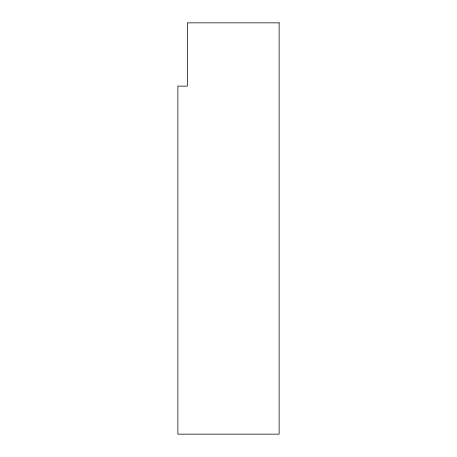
<?xml version="1.0" encoding="UTF-8"?>
<svg xmlns="http://www.w3.org/2000/svg" width="457" height="457" viewBox="0 0 457 457"><rect width="100%" height="100%" fill="white"/><g stroke="black" fill="none" stroke-linecap="round" stroke-linejoin="round"><path stroke-width="0.69" d="M279.124 22.85L187.37 22.85L187.37 86.127L177.876 86.127L177.876 434.15L279.124 434.15L279.124 22.85"/></g></svg>
